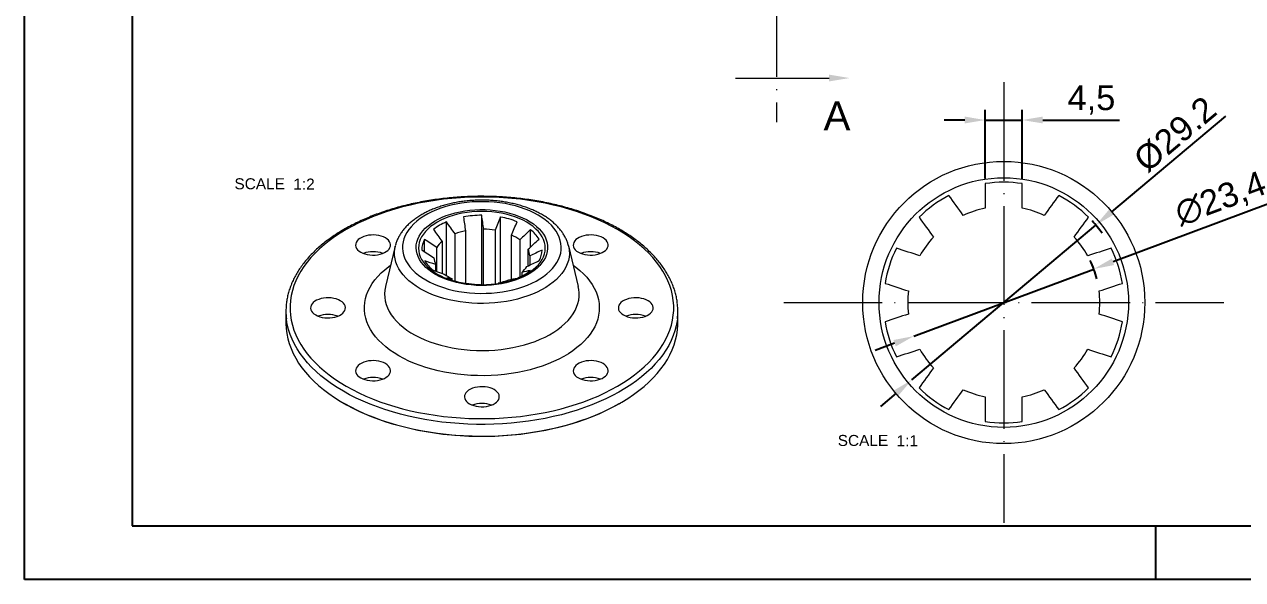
# Model space of a CAD drawing. Header units: millimetres. Extents: x 2509 to 2784, y 1162 to 1357.
# Drawn here: x 2508.7 to 2657.2, y 1162.2 to 1229.8 of the extents above; entities that cross this region are included whole.
import ezdxf

# ---------------------------------------------------------------- set-up
doc = ezdxf.new("R2010")
doc.units = ezdxf.units.MM
for name, pattern in [('ACAD_ISO02W100', [15, 12, -3]), ('ACAD_ISO04W100', [30, 24, -3, 0, -3]), ('ACAD_ISO05W100', [33, 24, -3, 0, -3, 0, -3])]:
    doc.linetypes.add(name, pattern=pattern)
for name, color, linetype, lineweight in [('AM_4', 1, 'ACAD_ISO04W100', 15), ('AM_5', 3, 'Continuous', 15), ('AM_8', 40, 'ACAD_ISO02W100', 35), ('AM_BOR', 240, 'ACAD_ISO05W100', 20)]:
    doc.layers.add(name, color=color, linetype=linetype, lineweight=lineweight)
doc.styles.get("Standard").update_dxf_attribs({"font": 'arial.ttf'})
doc.dimstyles.new('ISO-25', dxfattribs={"dimtxt": 3, "dimasz": 2.5, "dimexe": 1.25, "dimexo": 0.625, "dimtad": 1, "dimtxsty": 'Standard', "dimcen": 2.5, "dimadec": 0, "dimazin": 0, "dimtfac": 1, "dimtmove": 0, "dimatfit": 3, "dimfxl": 1, "dimarcsym": 0})

# ---------------------------------------------------------------- blocks, each defined once
blk = doc.blocks.new('A3 ZTL')
for p, q in [((19.57, 280.82), (19.57, 9.78)), ((19.57, 9.78), (401.17, 9.78))]:
    blk.add_line(p, q)
at = {"layer": 'AM_BOR', "color": 135, "linetype": 'Continuous', "lineweight": 25}
for p, q in [((0, 0), (0, 290.61)), ((410.96, 0), (0, 0))]:
    blk.add_line(p, q, dxfattribs=at)
at = {"layer": 'AM_BOR', "color": 135, "lineweight": 25}
blk.add_line((205.48, 9.78), (205.48, 0), dxfattribs=at)
blk = doc.blocks.new('*D24')
at = {"layer": 'AM_5', "color": 0, "lineweight": -2, "transparency": 16777216}
for p, q in [((2625.8, 1211.02), (2625.8, 1219.39)), ((2630.3, 1211.02), (2630.3, 1219.39)), ((2623.3, 1218.14), (2620.8, 1218.14)), ((2625.8, 1218.14), (2630.3, 1218.14)), ((2632.8, 1218.14), (2642.16, 1218.14))]:
    blk.add_line(p, q, dxfattribs=at)
at = {"layer": 'AM_5', "color": 0, "transparency": 16777216}
for points in [[(2623.3, 1218.56), (2623.3, 1217.73), (2625.8, 1218.14)], [(2632.8, 1218.56), (2632.8, 1217.73), (2630.3, 1218.14)]]:
    blk.add_solid(points, dxfattribs=at)
at = {"layer": 'Defpoints', "color": 0, "transparency": 16777216}
for p in [(2630.3, 1218.14), (2625.8, 1210.39), (2630.3, 1210.39)]:
    blk.add_point(p, dxfattribs=at)
at = {"layer": 'AM_5', "color": 0, "transparency": 16777216, "insert": (2638.73, 1220.57), "char_height": 3, "attachment_point": 5}
blk.add_mtext('4,5', dxfattribs=at)
blk = doc.blocks.new('*D25')
at = {"layer": 'AM_5', "color": 0, "lineweight": -2, "transparency": 16777216}
for p, q in [((2661.13, 1208.24), (2641.36, 1200.87)), ((2617.09, 1191.83), (2639.01, 1200)), ((2614.74, 1190.96), (2612.4, 1190.09))]:
    blk.add_line(p, q, dxfattribs=at)
blk.add_arc((2628.05, 1195.92), 11.7, 14.3091, 26.0268, dxfattribs=at)
at = {"layer": 'AM_5', "color": 0, "transparency": 16777216}
for points in [[(2641.21, 1201.26), (2641.5, 1200.48), (2639.01, 1200)], [(2614.6, 1191.35), (2614.89, 1190.57), (2617.09, 1191.83)]]:
    blk.add_solid(points, dxfattribs=at)
at = {"layer": 'Defpoints', "color": 0, "transparency": 16777216}
for p in [(2639.01, 1200), (2617.09, 1191.83)]:
    blk.add_point(p, dxfattribs=at)
at = {"layer": 'AM_5', "color": 0, "transparency": 16777216, "insert": (2654.51, 1208.41), "char_height": 3, "attachment_point": 5, "rotation": 20.4305}
blk.add_mtext('∅23,4', dxfattribs=at)
blk = doc.blocks.new('*D26')
at = {"layer": 'AM_5', "color": 0, "lineweight": -2, "transparency": 16777216}
for p, q in [((2655.08, 1218.63), (2641.18, 1206.95)), ((2616.84, 1186.49), (2639.27, 1205.34)), ((2614.92, 1184.88), (2613.01, 1183.27))]:
    blk.add_line(p, q, dxfattribs=at)
blk.add_arc((2628.05, 1195.92), 14.65, 35.1551, 42.721, dxfattribs=at)
at = {"layer": 'AM_5', "color": 0, "transparency": 16777216}
for points in [[(2640.91, 1207.27), (2641.45, 1206.63), (2639.27, 1205.34)], [(2614.65, 1185.2), (2615.19, 1184.56), (2616.84, 1186.49)]]:
    blk.add_solid(points, dxfattribs=at)
at = {"layer": 'Defpoints', "color": 0, "transparency": 16777216}
for p in [(2639.27, 1205.34), (2616.84, 1186.49)]:
    blk.add_point(p, dxfattribs=at)
at = {"layer": 'AM_5', "color": 0, "transparency": 16777216, "insert": (2648.94, 1216.4), "char_height": 3, "attachment_point": 5, "rotation": 40.0438}
blk.add_mtext('%%C29.2', dxfattribs=at)

msp = doc.modelspace()

# ---------------------------------------------------------------- linework, layer by layer
at = {"color": 7, "linetype": 'Continuous', "lineweight": 15}
for p, q in [((2560.137, 1199.197), (2560.137, 1205.729)), ((2564.439, 1198.089), (2564.439, 1206.544)), ((2566.743, 1198.363), (2566.743, 1206.333)), ((2561.196, 1198.53), (2561.196, 1204.275)), ((2562.451, 1204.644), (2562.451, 1198.268)), ((2564.673, 1198.089), (2564.673, 1204.847)), ((2566.064, 1204.72), (2566.064, 1198.189)), ((2568.068, 1198.745), (2568.068, 1204.13)), ((2570.398, 1202.688), (2570.398, 1204.791)), ((2553.904, 1202.8), (2552.716, 1197.859)), ((2557.487, 1202.095), (2557.487, 1203.611)), ((2558.966, 1199.69), (2558.966, 1202.632)), ((2559.605, 1203.356), (2559.605, 1199.474)), ((2569.064, 1203.555), (2569.064, 1199.027)), ((2570.086, 1200.375), (2570.086, 1202.398)), ((2575.01, 1202.823), (2576.203, 1197.859)), ((2570.306, 1201.595), (2570.306, 1200.481)), ((2558.834, 1199.734), (2558.834, 1200.546)), ((2569.315, 1199.588), (2569.315, 1199.149)), ((2560.851, 1198.636), (2560.851, 1198.814)), ((2566.469, 1198.3), (2566.469, 1198.249)), ((2540.585, 1194.858), (2540.585, 1193.43)), ((2588.335, 1193.43), (2588.335, 1194.858)), ((2547.575, 1183.685), (2547.752, 1183.583)), ((2581.168, 1183.583), (2581.345, 1183.685))]:
    msp.add_line(p, q, dxfattribs=at)
at = {"color": 7, "linetype": 'Continuous', "lineweight": 15, "flags": 128}
for points in [[(2547.931, 1185.725), (2548.689, 1185.306), (2549.479, 1184.908), (2550.299, 1184.531), (2551.148, 1184.175), (2552.024, 1183.841), (2552.924, 1183.53), (2553.848, 1183.243), (2554.793, 1182.981), (2555.757, 1182.743), (2556.739, 1182.53), (2557.737, 1182.343), (2558.748, 1182.182), (2559.771, 1182.047), (2560.803, 1181.939), (2561.843, 1181.857), (2562.887, 1181.803), (2563.935, 1181.776), (2564.984, 1181.776), (2566.032, 1181.803), (2567.077, 1181.857), (2568.116, 1181.939), (2569.149, 1182.047), (2570.171, 1182.182), (2571.182, 1182.343), (2572.18, 1182.53), (2573.162, 1182.743), (2574.127, 1182.981), (2575.072, 1183.243), (2575.996, 1183.53), (2576.896, 1183.841), (2577.771, 1184.175), (2578.62, 1184.531), (2579.44, 1184.908), (2580.23, 1185.306), (2580.988, 1185.725), (2581.713, 1186.163), (2582.403, 1186.619), (2583.057, 1187.092), (2583.674, 1187.582), (2584.252, 1188.087), (2584.79, 1188.607), (2585.287, 1189.141), (2585.742, 1189.686), (2586.154, 1190.243), (2586.523, 1190.81), (2586.847, 1191.386), (2587.126, 1191.97), (2587.36, 1192.56), (2587.547, 1193.156), (2587.688, 1193.756), (2587.782, 1194.359), (2587.829, 1194.964), (2587.829, 1195.57), (2587.782, 1196.174), (2587.688, 1196.778), (2587.547, 1197.378), (2587.36, 1197.974), (2587.126, 1198.564), (2586.847, 1199.148), (2586.523, 1199.724), (2586.154, 1200.291), (2585.742, 1200.847), (2585.287, 1201.393), (2584.79, 1201.926), (2584.252, 1202.446), (2583.674, 1202.951), (2583.057, 1203.441), (2582.403, 1203.915), (2581.713, 1204.371), (2580.988, 1204.809), (2580.23, 1205.227), (2579.44, 1205.625), (2578.62, 1206.003), (2577.771, 1206.359), (2576.896, 1206.693), (2575.996, 1207.003), (2575.072, 1207.29), (2574.127, 1207.553), (2573.162, 1207.791), (2572.18, 1208.004), (2571.182, 1208.191), (2570.171, 1208.352), (2569.149, 1208.487), (2568.116, 1208.595), (2567.077, 1208.676), (2566.032, 1208.73), (2564.984, 1208.757), (2563.935, 1208.757), (2562.887, 1208.73), (2561.843, 1208.676), (2560.803, 1208.595), (2559.771, 1208.487), (2558.748, 1208.352), (2557.737, 1208.191), (2556.739, 1208.004), (2555.757, 1207.791), (2554.793, 1207.553), (2553.848, 1207.29), (2552.924, 1207.003), (2552.024, 1206.693), (2551.148, 1206.359), (2550.299, 1206.003), (2549.479, 1205.625), (2548.689, 1205.227), (2547.931, 1204.809), (2547.206, 1204.371), (2546.516, 1203.915), (2545.862, 1203.441), (2545.245, 1202.951), (2544.668, 1202.446), (2544.13, 1201.926), (2543.632, 1201.393), (2543.177, 1200.847), (2542.765, 1200.291), (2542.396, 1199.724), (2542.072, 1199.148), (2541.793, 1198.564), (2541.56, 1197.974), (2541.373, 1197.378), (2541.232, 1196.778), (2541.138, 1196.174), (2541.091, 1195.57), (2541.091, 1194.964), (2541.138, 1194.359), (2541.232, 1193.756), (2541.373, 1193.156), (2541.56, 1192.56), (2541.793, 1191.97), (2542.072, 1191.386), (2542.396, 1190.81), (2542.765, 1190.243), (2543.177, 1189.686), (2543.632, 1189.141), (2544.13, 1188.607), (2544.668, 1188.087), (2545.245, 1187.582), (2545.862, 1187.092), (2546.516, 1186.619), (2547.206, 1186.163), (2547.931, 1185.725)], [(2557.618, 1198.666), (2558.112, 1198.4), (2558.637, 1198.155), (2559.19, 1197.931), (2559.769, 1197.73), (2560.371, 1197.553), (2560.992, 1197.401), (2561.631, 1197.274), (2562.283, 1197.173), (2562.946, 1197.099), (2563.616, 1197.051), (2564.291, 1197.031), (2564.966, 1197.038), (2565.639, 1197.072), (2566.306, 1197.133), (2566.964, 1197.22), (2567.61, 1197.334), (2568.24, 1197.474), (2568.852, 1197.639), (2569.443, 1197.828), (2570.009, 1198.04), (2570.549, 1198.275), (2571.059, 1198.531), (2571.536, 1198.806), (2571.979, 1199.1), (2572.386, 1199.412), (2572.753, 1199.739), (2573.081, 1200.08), (2573.366, 1200.433), (2573.608, 1200.797), (2573.806, 1201.17), (2573.958, 1201.55), (2574.063, 1201.935), (2574.122, 1202.323), (2574.134, 1202.713), (2574.099, 1203.102), (2574.016, 1203.489), (2573.887, 1203.872), (2573.713, 1204.249), (2573.493, 1204.617), (2573.229, 1204.976), (2572.922, 1205.324), (2572.574, 1205.658), (2572.187, 1205.977), (2571.762, 1206.28), (2571.301, 1206.565), (2570.808, 1206.831), (2570.283, 1207.077), (2569.73, 1207.3), (2569.151, 1207.501), (2568.549, 1207.678), (2567.927, 1207.83), (2567.289, 1207.957), (2566.636, 1208.058), (2565.973, 1208.132), (2565.303, 1208.18), (2564.629, 1208.2), (2563.953, 1208.194), (2563.281, 1208.16), (2562.614, 1208.099), (2561.956, 1208.011), (2561.31, 1207.897), (2560.679, 1207.757), (2560.067, 1207.592), (2559.476, 1207.403), (2558.91, 1207.191), (2558.371, 1206.956), (2557.861, 1206.701), (2557.383, 1206.425), (2556.94, 1206.131), (2556.534, 1205.819), (2556.166, 1205.492), (2555.839, 1205.151), (2555.553, 1204.798), (2555.311, 1204.434), (2555.114, 1204.061), (2554.962, 1203.681), (2554.856, 1203.296), (2554.797, 1202.908), (2554.786, 1202.518), (2554.821, 1202.129), (2554.903, 1201.742), (2555.032, 1201.359), (2555.207, 1200.983), (2555.427, 1200.614), (2555.691, 1200.255), (2555.997, 1199.908), (2556.345, 1199.573), (2556.732, 1199.254), (2557.157, 1198.951), (2557.618, 1198.666)], [(2558.797, 1199.347), (2558.376, 1199.61), (2557.991, 1199.891), (2557.644, 1200.189), (2557.339, 1200.501), (2557.077, 1200.826), (2556.859, 1201.162), (2556.686, 1201.506), (2556.561, 1201.857), (2556.483, 1202.213), (2556.452, 1202.571), (2556.471, 1202.929), (2556.537, 1203.286), (2556.65, 1203.638), (2556.811, 1203.984), (2557.018, 1204.322), (2557.269, 1204.65), (2557.564, 1204.966), (2557.9, 1205.267), (2558.276, 1205.553), (2558.689, 1205.82), (2559.136, 1206.069), (2559.616, 1206.297), (2560.125, 1206.502), (2560.659, 1206.685), (2561.217, 1206.842), (2561.794, 1206.975), (2562.387, 1207.081), (2562.993, 1207.16), (2563.607, 1207.212), (2564.227, 1207.236), (2564.848, 1207.233), (2565.466, 1207.202), (2566.079, 1207.143), (2566.682, 1207.057), (2567.271, 1206.944), (2567.844, 1206.805), (2568.396, 1206.641), (2568.925, 1206.453), (2569.426, 1206.242), (2569.898, 1206.009), (2570.337, 1205.755), (2570.741, 1205.483), (2571.107, 1205.193), (2571.433, 1204.888), (2571.717, 1204.569), (2571.958, 1204.239), (2572.153, 1203.898), (2572.302, 1203.55), (2572.404, 1203.197), (2572.458, 1202.84), (2572.464, 1202.481), (2572.422, 1202.123), (2572.332, 1201.769), (2572.195, 1201.419), (2572.011, 1201.077), (2571.781, 1200.744), (2571.508, 1200.422), (2571.192, 1200.113), (2570.836, 1199.819), (2570.442, 1199.542), (2570.011, 1199.284), (2569.547, 1199.046), (2569.053, 1198.829), (2568.531, 1198.635), (2567.984, 1198.465), (2567.416, 1198.32), (2566.831, 1198.2), (2566.231, 1198.107), (2565.62, 1198.042), (2565.003, 1198.004), (2564.382, 1197.993), (2563.762, 1198.01), (2563.146, 1198.056), (2562.538, 1198.128), (2561.941, 1198.228), (2561.36, 1198.353), (2560.797, 1198.505), (2560.256, 1198.681), (2559.74, 1198.881), (2559.253, 1199.103), (2558.797, 1199.347)], [(2549.699, 1202.053), (2549.94, 1201.934), (2550.209, 1201.836), (2550.5, 1201.763), (2550.806, 1201.715), (2551.122, 1201.695), (2551.439, 1201.702), (2551.752, 1201.736), (2552.051, 1201.796), (2552.332, 1201.882), (2552.588, 1201.991), (2552.812, 1202.12), (2553.001, 1202.268), (2553.149, 1202.43), (2553.254, 1202.603), (2553.313, 1202.783), (2553.325, 1202.966), (2553.289, 1203.149), (2553.207, 1203.326), (2553.08, 1203.494), (2552.911, 1203.649), (2552.704, 1203.788), (2552.463, 1203.908), (2552.194, 1204.005), (2551.903, 1204.078), (2551.597, 1204.126), (2551.281, 1204.146), (2550.964, 1204.14), (2550.652, 1204.106), (2550.352, 1204.045), (2550.071, 1203.959), (2549.815, 1203.85), (2549.591, 1203.721), (2549.402, 1203.573), (2549.254, 1203.411), (2549.149, 1203.238), (2549.09, 1203.058), (2549.078, 1202.875), (2549.114, 1202.693), (2549.196, 1202.515), (2549.323, 1202.347), (2549.492, 1202.192), (2549.699, 1202.053)], [(2576.215, 1202.053), (2576.456, 1201.934), (2576.725, 1201.836), (2577.016, 1201.763), (2577.323, 1201.715), (2577.639, 1201.695), (2577.956, 1201.702), (2578.268, 1201.736), (2578.568, 1201.796), (2578.849, 1201.882), (2579.104, 1201.991), (2579.329, 1202.12), (2579.517, 1202.268), (2579.666, 1202.43), (2579.771, 1202.603), (2579.83, 1202.783), (2579.842, 1202.966), (2579.806, 1203.149), (2579.724, 1203.326), (2579.597, 1203.494), (2579.428, 1203.649), (2579.221, 1203.788), (2578.98, 1203.908), (2578.711, 1204.005), (2578.42, 1204.078), (2578.113, 1204.126), (2577.797, 1204.146), (2577.48, 1204.14), (2577.168, 1204.106), (2576.868, 1204.045), (2576.587, 1203.959), (2576.332, 1203.85), (2576.107, 1203.721), (2575.919, 1203.573), (2575.77, 1203.411), (2575.665, 1203.238), (2575.606, 1203.058), (2575.595, 1202.875), (2575.63, 1202.693), (2575.712, 1202.515), (2575.839, 1202.347), (2576.008, 1202.192), (2576.215, 1202.053)], [(2544.207, 1194.399), (2544.448, 1194.28), (2544.717, 1194.182), (2545.008, 1194.109), (2545.315, 1194.061), (2545.63, 1194.041), (2545.948, 1194.048), (2546.26, 1194.082), (2546.56, 1194.142), (2546.84, 1194.228), (2547.096, 1194.337), (2547.32, 1194.467), (2547.509, 1194.614), (2547.657, 1194.776), (2547.762, 1194.949), (2547.821, 1195.129), (2547.833, 1195.313), (2547.798, 1195.495), (2547.716, 1195.672), (2547.589, 1195.84), (2547.42, 1195.995), (2547.212, 1196.134), (2546.972, 1196.254), (2546.703, 1196.351), (2546.412, 1196.425), (2546.105, 1196.472), (2545.789, 1196.493), (2545.472, 1196.486), (2545.16, 1196.452), (2544.86, 1196.391), (2544.579, 1196.305), (2544.324, 1196.197), (2544.099, 1196.067), (2543.91, 1195.919), (2543.762, 1195.757), (2543.657, 1195.584), (2543.598, 1195.404), (2543.586, 1195.221), (2543.622, 1195.039), (2543.704, 1194.862), (2543.831, 1194.694), (2544, 1194.538), (2544.207, 1194.399)], [(2581.707, 1194.399), (2581.948, 1194.28), (2582.217, 1194.182), (2582.508, 1194.109), (2582.815, 1194.061), (2583.13, 1194.041), (2583.448, 1194.048), (2583.76, 1194.082), (2584.06, 1194.142), (2584.34, 1194.228), (2584.596, 1194.337), (2584.82, 1194.467), (2585.009, 1194.614), (2585.157, 1194.776), (2585.262, 1194.949), (2585.321, 1195.129), (2585.333, 1195.313), (2585.298, 1195.495), (2585.216, 1195.672), (2585.089, 1195.84), (2584.92, 1195.995), (2584.712, 1196.134), (2584.472, 1196.254), (2584.203, 1196.351), (2583.912, 1196.425), (2583.605, 1196.472), (2583.289, 1196.493), (2582.972, 1196.486), (2582.66, 1196.452), (2582.36, 1196.391), (2582.079, 1196.305), (2581.824, 1196.197), (2581.599, 1196.067), (2581.41, 1195.919), (2581.262, 1195.757), (2581.157, 1195.584), (2581.098, 1195.404), (2581.086, 1195.221), (2581.122, 1195.039), (2581.204, 1194.862), (2581.331, 1194.694), (2581.5, 1194.538), (2581.707, 1194.399)], [(2540.585, 1193.43), (2540.585, 1193.353), (2540.615, 1192.739), (2540.692, 1192.126), (2540.816, 1191.516), (2540.987, 1190.91), (2541.205, 1190.309), (2541.469, 1189.714), (2541.778, 1189.127), (2542.133, 1188.548), (2542.532, 1187.978), (2542.974, 1187.42), (2543.459, 1186.873), (2543.986, 1186.34), (2544.553, 1185.82), (2545.16, 1185.316), (2545.805, 1184.828), (2546.488, 1184.356), (2547.206, 1183.903), (2547.958, 1183.469), (2548.743, 1183.054), (2549.559, 1182.661), (2550.405, 1182.288), (2551.279, 1181.938), (2552.178, 1181.61), (2553.103, 1181.306), (2554.049, 1181.026), (2555.017, 1180.771), (2556.003, 1180.54), (2557.006, 1180.336), (2558.024, 1180.157), (2559.055, 1180.005), (2560.096, 1179.879), (2561.146, 1179.78), (2562.202, 1179.709), (2563.263, 1179.664), (2564.327, 1179.647), (2565.39, 1179.657), (2566.452, 1179.695), (2567.51, 1179.76), (2568.562, 1179.852), (2569.606, 1179.971), (2570.639, 1180.116), (2571.66, 1180.289), (2572.667, 1180.487), (2573.658, 1180.711), (2574.63, 1180.96), (2575.582, 1181.234), (2576.512, 1181.532), (2577.418, 1181.854), (2578.299, 1182.198), (2579.152, 1182.565), (2579.975, 1182.954), (2580.768, 1183.363), (2581.529, 1183.793), (2582.256, 1184.241), (2582.947, 1184.708), (2583.602, 1185.192), (2584.218, 1185.693), (2584.796, 1186.208), (2585.333, 1186.739), (2585.828, 1187.282), (2586.281, 1187.838), (2586.691, 1188.404), (2587.057, 1188.981), (2587.378, 1189.567), (2587.653, 1190.16), (2587.882, 1190.759), (2588.065, 1191.364), (2588.201, 1191.974), (2588.29, 1192.586), (2588.331, 1193.199), (2588.335, 1193.43)], [(2549.699, 1186.745), (2549.94, 1186.626), (2550.209, 1186.528), (2550.5, 1186.455), (2550.806, 1186.408), (2551.122, 1186.387), (2551.439, 1186.394), (2551.752, 1186.428), (2552.051, 1186.489), (2552.332, 1186.574), (2552.588, 1186.683), (2552.812, 1186.813), (2553.001, 1186.96), (2553.149, 1187.122), (2553.254, 1187.295), (2553.313, 1187.476), (2553.325, 1187.659), (2553.289, 1187.841), (2553.207, 1188.018), (2553.08, 1188.186), (2552.911, 1188.341), (2552.704, 1188.48), (2552.463, 1188.6), (2552.194, 1188.697), (2551.903, 1188.771), (2551.597, 1188.818), (2551.281, 1188.839), (2550.964, 1188.832), (2550.652, 1188.798), (2550.352, 1188.737), (2550.071, 1188.652), (2549.815, 1188.543), (2549.591, 1188.413), (2549.402, 1188.266), (2549.254, 1188.103), (2549.149, 1187.93), (2549.09, 1187.75), (2549.078, 1187.567), (2549.114, 1187.385), (2549.196, 1187.208), (2549.323, 1187.04), (2549.492, 1186.884), (2549.699, 1186.745)], [(2576.215, 1186.745), (2576.456, 1186.626), (2576.725, 1186.528), (2577.016, 1186.455), (2577.323, 1186.408), (2577.639, 1186.387), (2577.956, 1186.394), (2578.268, 1186.428), (2578.568, 1186.489), (2578.849, 1186.574), (2579.104, 1186.683), (2579.329, 1186.813), (2579.517, 1186.96), (2579.666, 1187.122), (2579.771, 1187.295), (2579.83, 1187.476), (2579.842, 1187.659), (2579.806, 1187.841), (2579.724, 1188.018), (2579.597, 1188.186), (2579.428, 1188.341), (2579.221, 1188.48), (2578.98, 1188.6), (2578.711, 1188.697), (2578.42, 1188.771), (2578.113, 1188.818), (2577.797, 1188.839), (2577.48, 1188.832), (2577.168, 1188.798), (2576.868, 1188.737), (2576.587, 1188.652), (2576.332, 1188.543), (2576.107, 1188.413), (2575.919, 1188.266), (2575.77, 1188.103), (2575.665, 1187.93), (2575.606, 1187.75), (2575.595, 1187.567), (2575.63, 1187.385), (2575.712, 1187.208), (2575.839, 1187.04), (2576.008, 1186.884), (2576.215, 1186.745)], [(2562.957, 1183.575), (2563.198, 1183.456), (2563.467, 1183.358), (2563.758, 1183.285), (2564.065, 1183.237), (2564.38, 1183.217), (2564.698, 1183.224), (2565.01, 1183.258), (2565.31, 1183.318), (2565.59, 1183.404), (2565.846, 1183.513), (2566.07, 1183.642), (2566.259, 1183.79), (2566.407, 1183.952), (2566.512, 1184.125), (2566.571, 1184.305), (2566.583, 1184.488), (2566.548, 1184.671), (2566.466, 1184.848), (2566.339, 1185.016), (2566.17, 1185.171), (2565.962, 1185.31), (2565.722, 1185.43), (2565.453, 1185.527), (2565.162, 1185.601), (2564.855, 1185.648), (2564.539, 1185.668), (2564.222, 1185.662), (2563.91, 1185.628), (2563.61, 1185.567), (2563.329, 1185.481), (2563.074, 1185.372), (2562.849, 1185.243), (2562.66, 1185.095), (2562.512, 1184.933), (2562.407, 1184.76), (2562.348, 1184.58), (2562.336, 1184.397), (2562.372, 1184.215), (2562.454, 1184.037), (2562.581, 1183.869), (2562.75, 1183.714), (2562.957, 1183.575)], [(2581.168, 1183.583), (2581.165, 1183.582), (2580.399, 1183.159), (2579.6, 1182.756), (2578.772, 1182.374), (2577.914, 1182.015), (2577.029, 1181.677), (2576.119, 1181.363), (2575.185, 1181.073), (2574.23, 1180.808), (2573.255, 1180.567), (2572.263, 1180.352), (2571.254, 1180.163), (2570.232, 1180), (2569.199, 1179.864), (2568.156, 1179.755), (2567.105, 1179.673), (2566.049, 1179.618), (2564.99, 1179.59), (2563.93, 1179.59), (2562.871, 1179.618), (2561.815, 1179.673), (2560.764, 1179.755), (2559.721, 1179.864), (2558.687, 1180), (2557.665, 1180.163), (2556.657, 1180.352), (2555.664, 1180.567), (2554.689, 1180.808), (2553.734, 1181.073), (2552.801, 1181.363), (2551.891, 1181.677), (2551.006, 1182.015), (2550.148, 1182.374), (2549.319, 1182.756), (2548.521, 1183.159), (2547.754, 1183.582), (2547.752, 1183.583)]]:
    msp.add_lwpolyline(points, dxfattribs=at)
at = {"color": 8, "linetype": 'Continuous', "lineweight": 15, "flags": 128}
for points in [[(2569.919, 1205.693), (2569.474, 1205.931), (2568.998, 1206.148), (2568.494, 1206.342), (2567.965, 1206.513), (2567.414, 1206.66), (2566.846, 1206.781), (2566.262, 1206.876), (2565.668, 1206.944), (2565.066, 1206.985), (2564.46, 1206.999), (2563.854, 1206.985), (2563.252, 1206.944), (2562.657, 1206.876), (2562.074, 1206.781), (2561.505, 1206.66), (2560.955, 1206.513), (2560.426, 1206.342), (2559.922, 1206.148), (2559.445, 1205.931), (2559, 1205.693), (2558.589, 1205.436), (2558.213, 1205.162), (2557.877, 1204.871), (2557.58, 1204.565), (2557.327, 1204.247), (2557.117, 1203.919), (2556.952, 1203.582), (2556.834, 1203.239), (2556.763, 1202.891), (2556.739, 1202.542), (2556.763, 1202.192), (2556.834, 1201.845), (2556.952, 1201.501), (2557.117, 1201.164), (2557.327, 1200.836), (2557.58, 1200.518), (2557.877, 1200.213), (2558.213, 1199.922), (2558.589, 1199.647), (2559, 1199.39), (2559.445, 1199.153), (2559.922, 1198.936), (2559.953, 1198.923)], [(2569.278, 1199.059), (2569.474, 1199.153), (2569.919, 1199.39), (2570.331, 1199.647), (2570.706, 1199.922), (2571.043, 1200.213), (2571.339, 1200.518), (2571.593, 1200.836), (2571.803, 1201.164), (2571.967, 1201.501), (2572.086, 1201.845), (2572.157, 1202.192), (2572.181, 1202.542), (2572.157, 1202.891), (2572.086, 1203.239), (2571.967, 1203.582), (2571.803, 1203.919), (2571.593, 1204.247), (2571.339, 1204.565), (2571.043, 1204.871), (2570.706, 1205.162), (2570.331, 1205.436), (2569.919, 1205.693)], [(2556.924, 1197.605), (2556.437, 1197.905), (2555.987, 1198.223), (2555.574, 1198.558), (2555.201, 1198.908), (2554.869, 1199.272), (2554.58, 1199.648), (2554.335, 1200.034), (2554.136, 1200.429), (2553.982, 1200.83), (2553.875, 1201.237), (2553.816, 1201.647), (2553.804, 1202.058), (2553.84, 1202.468), (2553.904, 1202.8)], [(2575.016, 1202.8), (2575.044, 1202.673), (2575.104, 1202.263), (2575.116, 1201.852), (2575.08, 1201.441), (2574.997, 1201.033), (2574.867, 1200.629), (2574.69, 1200.231), (2574.468, 1199.84), (2574.201, 1199.459), (2573.89, 1199.089), (2573.537, 1198.732), (2573.144, 1198.389), (2572.712, 1198.062), (2572.243, 1197.752), (2571.74, 1197.462), (2571.203, 1197.191), (2570.637, 1196.942), (2570.043, 1196.715), (2569.425, 1196.511), (2568.784, 1196.332), (2568.123, 1196.178), (2567.447, 1196.049), (2566.757, 1195.947), (2566.057, 1195.872), (2565.349, 1195.824), (2564.638, 1195.803), (2563.926, 1195.81), (2563.216, 1195.845), (2562.512, 1195.906), (2561.816, 1195.995), (2561.133, 1196.11), (2560.464, 1196.251), (2559.813, 1196.418), (2559.183, 1196.61), (2558.576, 1196.825), (2557.996, 1197.064), (2557.444, 1197.324), (2556.924, 1197.605)], [(2554.341, 1189.425), (2553.775, 1189.771), (2553.244, 1190.136), (2552.751, 1190.518), (2552.296, 1190.915), (2551.882, 1191.327), (2551.51, 1191.751), (2551.18, 1192.188), (2550.895, 1192.635), (2550.655, 1193.09), (2550.461, 1193.553), (2550.313, 1194.021), (2550.212, 1194.494), (2550.159, 1194.969), (2550.153, 1195.445), (2550.194, 1195.921), (2550.283, 1196.394), (2550.419, 1196.864), (2550.602, 1197.328), (2550.831, 1197.786), (2551.105, 1198.235), (2551.423, 1198.674), (2551.785, 1199.102), (2552.189, 1199.517), (2552.633, 1199.918), (2553.117, 1200.304), (2553.343, 1200.469)], [(2575.576, 1200.469), (2575.927, 1200.209), (2576.401, 1199.819), (2576.836, 1199.414), (2577.229, 1198.996), (2577.58, 1198.565), (2577.887, 1198.123), (2578.15, 1197.672), (2578.367, 1197.213), (2578.538, 1196.747), (2578.663, 1196.276), (2578.74, 1195.802), (2578.77, 1195.326), (2578.752, 1194.85), (2578.687, 1194.376), (2578.574, 1193.904), (2578.415, 1193.437), (2578.209, 1192.976), (2577.957, 1192.522), (2577.661, 1192.078), (2577.321, 1191.644), (2576.938, 1191.222), (2576.514, 1190.814), (2576.049, 1190.421), (2575.546, 1190.043), (2575.007, 1189.683), (2574.432, 1189.342), (2573.824, 1189.02), (2573.185, 1188.719), (2572.517, 1188.439), (2571.822, 1188.183), (2571.103, 1187.95), (2570.362, 1187.741), (2569.601, 1187.557), (2568.823, 1187.399), (2568.031, 1187.267), (2567.226, 1187.161), (2566.413, 1187.083), (2565.593, 1187.032), (2564.769, 1187.008), (2563.944, 1187.011), (2563.121, 1187.042), (2562.303, 1187.1), (2561.491, 1187.185), (2560.69, 1187.297), (2559.901, 1187.436), (2559.127, 1187.601), (2558.37, 1187.791), (2557.635, 1188.006), (2556.921, 1188.245), (2556.233, 1188.507), (2555.572, 1188.792), (2554.941, 1189.098), (2554.341, 1189.425)], [(2552.716, 1197.859), (2552.711, 1197.839), (2552.634, 1197.407), (2552.604, 1196.973), (2552.622, 1196.539), (2552.687, 1196.106), (2552.8, 1195.677), (2552.96, 1195.252), (2553.167, 1194.835), (2553.418, 1194.425), (2553.714, 1194.026), (2554.054, 1193.638), (2554.435, 1193.264), (2554.857, 1192.904), (2555.317, 1192.561), (2555.814, 1192.235), (2556.346, 1191.928), (2556.911, 1191.641), (2557.506, 1191.375), (2558.129, 1191.132), (2558.778, 1190.911), (2559.449, 1190.715), (2560.141, 1190.544), (2560.85, 1190.399), (2561.573, 1190.28), (2562.308, 1190.188), (2563.052, 1190.123), (2563.802, 1190.085), (2564.554, 1190.074), (2565.306, 1190.092), (2566.054, 1190.136), (2566.796, 1190.208), (2567.528, 1190.307), (2568.249, 1190.433), (2568.953, 1190.585), (2569.64, 1190.762), (2570.306, 1190.964), (2570.949, 1191.19), (2571.565, 1191.439), (2572.153, 1191.711), (2572.709, 1192.003), (2573.233, 1192.315), (2573.721, 1192.645), (2574.172, 1192.993), (2574.584, 1193.356), (2574.955, 1193.734), (2575.283, 1194.125), (2575.568, 1194.527), (2575.809, 1194.938), (2576.004, 1195.358), (2576.152, 1195.784), (2576.253, 1196.214), (2576.307, 1196.647), (2576.313, 1197.081), (2576.271, 1197.515), (2576.203, 1197.859)], [(2547.578, 1185.113), (2546.842, 1185.556), (2546.142, 1186.019), (2545.478, 1186.499), (2544.852, 1186.995), (2544.264, 1187.507), (2543.717, 1188.034), (2543.211, 1188.574), (2542.747, 1189.127), (2542.327, 1189.691), (2541.95, 1190.265), (2541.618, 1190.848), (2541.331, 1191.44), (2541.09, 1192.038), (2540.896, 1192.642), (2540.748, 1193.25), (2540.647, 1193.861), (2540.637, 1193.945)], [(2588.282, 1193.944), (2588.251, 1193.708), (2588.139, 1193.098), (2587.98, 1192.49), (2587.774, 1191.888), (2587.521, 1191.291), (2587.223, 1190.702), (2586.88, 1190.12), (2586.492, 1189.549), (2586.06, 1188.987), (2585.586, 1188.438), (2585.069, 1187.901), (2584.512, 1187.378), (2583.915, 1186.869), (2583.279, 1186.377), (2582.606, 1185.901), (2581.897, 1185.444), (2581.153, 1185.005), (2580.376, 1184.585), (2579.567, 1184.186), (2578.729, 1183.808), (2577.862, 1183.452), (2576.968, 1183.119), (2576.05, 1182.809), (2575.109, 1182.523), (2574.146, 1182.261), (2573.165, 1182.024), (2572.166, 1181.813), (2571.151, 1181.628), (2570.124, 1181.469), (2569.085, 1181.337), (2568.037, 1181.231), (2566.982, 1181.153), (2565.922, 1181.102), (2564.859, 1181.078), (2563.795, 1181.081), (2562.732, 1181.112), (2561.673, 1181.17), (2560.62, 1181.255), (2559.574, 1181.367), (2558.538, 1181.506), (2557.513, 1181.672), (2556.503, 1181.864), (2555.508, 1182.081), (2554.531, 1182.324), (2553.573, 1182.592), (2552.638, 1182.884), (2551.725, 1183.2), (2550.838, 1183.539), (2549.978, 1183.901), (2549.147, 1184.284), (2548.346, 1184.688), (2547.578, 1185.113)]]:
    msp.add_lwpolyline(points, dxfattribs=at)
at = {"color": 7, "linetype": 'Continuous', "lineweight": 15}
for radius in [17.185, 15.2]:
    msp.add_circle((2628.051, 1195.917), radius, dxfattribs=at)
for centre, radius, start, end in [((2628.051, 1195.917), 14.65, 81.16534, 98.83466), ((2628.051, 1195.917), 14.65, 117.16534, 134.83466), ((2628.051, 1195.917), 14.65, 45.16534, 62.83466), ((2628.051, 1195.917), 11.7, 101.08749, 114.91251), ((2628.051, 1195.917), 11.7, 65.08749, 78.91251), ((2562.754, 1199.36), 6.886, 112.33154, 127.66308), ((2564.445, 1194.222), 12.323, 90.02908, 100.41936), ((2564.905, 1196.38), 10.121, 67.68389, 79.53437), ((2564.101, 1196.717), 8.097, 101.7586, 111.02314), ((2564.473, 1194.99), 9.859, 80.7141, 88.83746), ((2565.829, 1199.101), 5.506, 54.00934, 65.99603), ((2567.886, 1201.544), 4.105, 30.59532, 52.26919), ((2628.051, 1195.917), 11.7, 137.08749, 150.91251), ((2628.051, 1195.917), 11.7, 29.08749, 42.91251), ((2559.787, 1202.29), 2.653, 150.13619, 179.17954), ((2561.715, 1200.85), 3.276, 130.08896, 147.04653), ((2568.202, 1201.449), 2.109, 3.95952, 26.72475), ((2628.051, 1195.917), 14.65, 153.16534, 170.83466), ((2628.051, 1195.917), 14.65, 9.16534, 26.83466), ((2551.202, 1198.688), 3.421, 69.84348, 110.15652), ((2561.033, 1203.087), 4.105, 210.59532, 232.26919), ((2560.718, 1201.495), 2.109, 183.95952, 206.72475), ((2569.132, 1202.341), 2.653, 330.13619, 359.17954), ((2577.718, 1198.688), 3.421, 69.84348, 110.15652), ((2566.166, 1205.271), 6.886, 292.33154, 307.66308), ((2567.205, 1202.094), 3.276, 310.08896, 327.04653), ((2563.091, 1203.844), 5.506, 234.00934, 245.99603), ((2564.449, 1210.354), 12.283, 248.52795, 293.14681), ((2564.015, 1208.251), 10.121, 247.68389, 259.53437), ((2564.447, 1207.954), 9.859, 260.7141, 268.83746), ((2564.475, 1210.409), 12.323, 270.02908, 280.41936), ((2564.819, 1206.227), 8.097, 281.7586, 291.02314), ((2628.051, 1195.917), 11.7, 173.08749, 186.91251), ((2628.051, 1195.917), 11.7, 353.08749, 6.91251), ((2548.56, 1194.858), 7.975, 174.01377, 186.57387), ((2580.356, 1194.858), 7.979, 353.41702, 6.21811), ((2545.71, 1191.035), 3.421, 69.84348, 110.15652), ((2583.21, 1191.035), 3.421, 69.84348, 110.15652), ((2628.051, 1195.917), 14.65, 189.16534, 206.83466), ((2628.051, 1195.917), 14.65, 333.16534, 350.83466), ((2628.051, 1195.917), 11.7, 209.08749, 222.91251), ((2628.051, 1195.917), 11.7, 317.08749, 330.91251), ((2551.202, 1183.381), 3.421, 69.84348, 110.15652), ((2577.718, 1183.381), 3.421, 69.84348, 110.15652), ((2628.051, 1195.917), 14.65, 225.16534, 242.83466), ((2628.051, 1195.917), 11.7, 245.08749, 258.91251), ((2628.051, 1195.917), 11.7, 281.08749, 294.91251), ((2628.051, 1195.917), 14.65, 297.16534, 314.83466), ((2564.46, 1180.21), 3.421, 69.84348, 110.15652), ((2628.051, 1195.917), 14.65, 261.16534, 278.83466)]:
    msp.add_arc(centre, radius, start, end, dxfattribs=at)
for points in [[(2625.801, 1210.393), (2625.801, 1209.396), (2625.801, 1208.398), (2625.801, 1207.398)], [(2630.301, 1207.398), (2630.301, 1208.398), (2630.301, 1209.396), (2630.301, 1210.393)], [(2623.122, 1206.528), (2622.535, 1207.336), (2621.948, 1208.144), (2621.362, 1208.951)], [(2634.739, 1208.951), (2634.153, 1208.144), (2633.567, 1207.336), (2632.979, 1206.528)], [(2561.196, 1204.275), (2560.843, 1204.759), (2560.49, 1205.244), (2560.137, 1205.729)], [(2562.216, 1206.341), (2562.294, 1205.775), (2562.372, 1205.209), (2562.451, 1204.644)], [(2564.673, 1204.847), (2564.595, 1205.412), (2564.517, 1205.978), (2564.439, 1206.544)], [(2566.743, 1206.333), (2566.517, 1205.795), (2566.291, 1205.257), (2566.064, 1204.72)], [(2568.068, 1204.13), (2568.295, 1204.668), (2568.522, 1205.205), (2568.748, 1205.744)], [(2617.721, 1206.306), (2618.308, 1205.499), (2618.894, 1204.691), (2619.482, 1203.883)], [(2636.62, 1203.883), (2637.207, 1204.691), (2637.794, 1205.499), (2638.38, 1206.306)], [(2558.546, 1204.811), (2558.899, 1204.326), (2559.252, 1203.841), (2559.605, 1203.356)], [(2570.398, 1204.791), (2569.954, 1204.379), (2569.509, 1203.967), (2569.064, 1203.555)], [(2558.966, 1202.632), (2558.472, 1202.958), (2557.979, 1203.284), (2557.487, 1203.611)], [(2570.086, 1202.398), (2570.531, 1202.809), (2570.975, 1203.221), (2571.42, 1203.634)], [(2617.826, 1201.604), (2616.876, 1201.913), (2615.927, 1202.222), (2614.978, 1202.53)], [(2641.123, 1202.53), (2640.175, 1202.222), (2639.226, 1201.913), (2638.275, 1201.604)], [(2557.135, 1202.328), (2557.627, 1202.001), (2558.12, 1201.675), (2558.614, 1201.349)], [(2558.834, 1200.546), (2558.389, 1200.696), (2557.944, 1200.846), (2557.5, 1200.997)], [(2569.954, 1200.312), (2570.447, 1200.547), (2570.94, 1200.784), (2571.433, 1201.02)], [(2571.785, 1202.303), (2571.292, 1202.067), (2570.799, 1201.83), (2570.306, 1201.595)], [(2558.521, 1199.84), (2558.966, 1199.689), (2559.41, 1199.538), (2559.855, 1199.389)], [(2570.373, 1199.82), (2570.021, 1199.742), (2569.668, 1199.664), (2569.315, 1199.588)], [(2560.851, 1198.814), (2560.624, 1198.837), (2560.398, 1198.862), (2560.171, 1198.887)], [(2562.176, 1198.298), (2562.402, 1198.272), (2562.629, 1198.248), (2562.856, 1198.224)], [(2564.247, 1198.097), (2564.325, 1198.093), (2564.403, 1198.089), (2564.481, 1198.087)], [(2566.703, 1198.29), (2566.625, 1198.293), (2566.547, 1198.296), (2566.469, 1198.3)], [(2567.724, 1198.669), (2568.077, 1198.746), (2568.43, 1198.823), (2568.782, 1198.902)], [(2613.588, 1198.25), (2614.536, 1197.942), (2615.485, 1197.634), (2616.436, 1197.325)], [(2639.666, 1197.325), (2640.616, 1197.634), (2641.565, 1197.942), (2642.514, 1198.25)], [(2616.436, 1194.508), (2615.485, 1194.2), (2614.536, 1193.891), (2613.588, 1193.583)], [(2642.514, 1193.583), (2641.565, 1193.891), (2640.616, 1194.2), (2639.666, 1194.508)], [(2614.978, 1189.303), (2615.927, 1189.611), (2616.876, 1189.92), (2617.826, 1190.229)], [(2638.275, 1190.229), (2639.226, 1189.92), (2640.175, 1189.611), (2641.123, 1189.303)], [(2619.482, 1187.95), (2618.894, 1187.142), (2618.308, 1186.334), (2617.721, 1185.528)], [(2638.38, 1185.528), (2637.794, 1186.334), (2637.207, 1187.142), (2636.62, 1187.95)], [(2621.362, 1182.883), (2621.948, 1183.689), (2622.535, 1184.497), (2623.122, 1185.305)], [(2632.979, 1185.305), (2633.567, 1184.497), (2634.153, 1183.689), (2634.739, 1182.883)], [(2625.801, 1184.435), (2625.801, 1183.436), (2625.801, 1182.438), (2625.801, 1181.44)], [(2630.301, 1181.44), (2630.301, 1182.438), (2630.301, 1183.436), (2630.301, 1184.435)]]:
    msp.add_open_spline(points, degree=3, dxfattribs=at)
for points, knots in [([(2588.281, 1195.758), (2588.273, 1195.84), (2588.247, 1196.12), (2588.158, 1196.594), (2588.015, 1197.181), (2587.827, 1197.763), (2587.598, 1198.341), (2587.328, 1198.912), (2587.017, 1199.476), (2586.665, 1200.032), (2586.274, 1200.579), (2585.843, 1201.116), (2585.373, 1201.641), (2584.866, 1202.154), (2584.322, 1202.654), (2583.743, 1203.14), (2583.129, 1203.61), (2582.482, 1204.065), (2581.803, 1204.502), (2581.093, 1204.923), (2580.353, 1205.325), (2579.585, 1205.708), (2578.791, 1206.071), (2577.971, 1206.414), (2577.127, 1206.737), (2576.261, 1207.039), (2575.374, 1207.318), (2574.468, 1207.576), (2573.545, 1207.811), (2572.605, 1208.022), (2571.651, 1208.211), (2570.685, 1208.376), (2569.707, 1208.517), (2568.721, 1208.634), (2567.726, 1208.726), (2566.726, 1208.794), (2565.722, 1208.837), (2564.716, 1208.856), (2563.71, 1208.85), (2562.704, 1208.819), (2561.702, 1208.764), (2560.705, 1208.684), (2559.714, 1208.579), (2558.732, 1208.451), (2557.76, 1208.298), (2556.799, 1208.121), (2555.852, 1207.922), (2554.92, 1207.698), (2554.005, 1207.452), (2553.108, 1207.184), (2552.232, 1206.894), (2551.377, 1206.582), (2550.544, 1206.249), (2549.737, 1205.896), (2548.955, 1205.522), (2548.201, 1205.13), (2547.475, 1204.719), (2546.779, 1204.29), (2546.115, 1203.843), (2545.483, 1203.38), (2544.885, 1202.901), (2544.322, 1202.408), (2543.795, 1201.9), (2543.306, 1201.379), (2542.854, 1200.846), (2542.441, 1200.301), (2542.068, 1199.747), (2541.736, 1199.184), (2541.444, 1198.613), (2541.195, 1198.035), (2540.987, 1197.452), (2540.822, 1196.864), (2540.7, 1196.288), (2540.654, 1195.908), (2540.632, 1195.725)], [0, 0, 0, 0, 0.0057106, 0.0194833, 0.0332705, 0.0470797, 0.0609164, 0.0747841, 0.0886842, 0.1026165, 0.1165788, 0.1305681, 0.1445807, 0.1586126, 0.1726598, 0.1867186, 0.2007857, 0.2148584, 0.2289343, 0.2430115, 0.2570882, 0.2711635, 0.2852367, 0.2993072, 0.3133748, 0.3274393, 0.3415009, 0.3555594, 0.3696151, 0.3836681, 0.3977188, 0.4117672, 0.4258137, 0.4398586, 0.4539022, 0.4679447, 0.4819865, 0.4960278, 0.510069, 0.5241104, 0.5381522, 0.5521946, 0.5662381, 0.5802829, 0.5943293, 0.6083776, 0.6224282, 0.6364812, 0.6505371, 0.664596, 0.6786581, 0.6927237, 0.7067929, 0.7208657, 0.734942, 0.7490217, 0.7631044, 0.7771895, 0.7912764, 0.8053634, 0.8194488, 0.8335304, 0.8476056, 0.8616713, 0.8757239, 0.8897592, 0.9037732, 0.9177616, 0.9317207, 0.9456477, 0.9595411, 0.9734011, 0.98723, 1, 1, 1, 1]), ([(2575.004, 1202.826), (2574.986, 1202.904), (2574.934, 1203.122), (2574.804, 1203.472), (2574.617, 1203.875), (2574.388, 1204.27), (2574.119, 1204.655), (2573.81, 1205.029), (2573.463, 1205.39), (2573.077, 1205.736), (2572.657, 1206.066), (2572.202, 1206.377), (2571.716, 1206.67), (2571.201, 1206.942), (2570.66, 1207.192), (2570.094, 1207.42), (2569.507, 1207.625), (2568.9, 1207.807), (2568.277, 1207.964), (2567.639, 1208.098), (2566.99, 1208.206), (2566.331, 1208.29), (2565.664, 1208.348), (2564.994, 1208.381), (2564.321, 1208.388), (2563.649, 1208.37), (2562.98, 1208.327), (2562.316, 1208.258), (2561.661, 1208.164), (2561.016, 1208.046), (2560.384, 1207.903), (2559.768, 1207.735), (2559.169, 1207.544), (2558.59, 1207.329), (2558.033, 1207.091), (2557.501, 1206.831), (2556.996, 1206.55), (2556.52, 1206.247), (2556.075, 1205.924), (2555.664, 1205.582), (2555.288, 1205.222), (2554.951, 1204.846), (2554.654, 1204.455), (2554.399, 1204.053), (2554.188, 1203.641), (2554.02, 1203.228), (2553.944, 1202.949), (2553.907, 1202.813)], [0, 0, 0, 0, 0.0118297, 0.0329184, 0.0542029, 0.0757278, 0.0975134, 0.1195558, 0.1418291, 0.1642927, 0.1868988, 0.2096004, 0.2323566, 0.2551347, 0.2779061, 0.3006579, 0.3233829, 0.3460783, 0.3687443, 0.3913831, 0.4139979, 0.4365931, 0.4591734, 0.4817436, 0.5043091, 0.5268751, 0.5494457, 0.5720258, 0.5946207, 0.6172358, 0.6398764, 0.6625474, 0.6852531, 0.7079972, 0.7307816, 0.7536061, 0.7764669, 0.7993553, 0.8222522, 0.8451261, 0.8679385, 0.8906412, 0.9131801, 0.9355016, 0.9575631, 0.979342, 1, 1, 1, 1])]:
    msp.add_open_spline(points, degree=3, knots=knots, dxfattribs=at)
at = {"layer": 'AM_4', "lineweight": 20, "ltscale": 0.5}
msp.add_line((2600.375, 1341.088), (2600.375, 1217.891), dxfattribs=at)
at = {"layer": 'AM_4', "ltscale": 0.5}
for p, q in [((2628.051, 1222.733), (2628.051, 1169.1)), ((2601.234, 1195.917), (2654.867, 1195.917))]:
    msp.add_line(p, q, dxfattribs=at)
at = {"layer": 'AM_5'}
msp.add_line((2595.373, 1223.255), (2606.764, 1223.255), dxfattribs=at)
msp.add_solid([(2606.764, 1223.672), (2606.764, 1222.839), (2609.264, 1223.255)], dxfattribs=at)

# ---------------------------------------------------------------- block references
at = {"linetype": 'ByBlock', "lineweight": 0, "xscale": 0.6708240000000001, "yscale": 0.6708240000000001, "zscale": 0.6708240000000001}
msp.add_blockref('A3 ZTL', (2508.712, 1162.173), dxfattribs=at)

# ---------------------------------------------------------------- texts
at = {"layer": 'AM_5', "insert": (2606.099, 1216.907), "char_height": 3.5, "attachment_point": 7}
msp.add_mtext_dynamic_manual_height_columns('A', width=12.46166, gutter_width=12.5, heights=[0], dxfattribs=at)
at = {"layer": 'AM_8', "color": 0, "linetype": 'Continuous'}
for s, p in [('SCALE', (2534.312, 1209.709)), ('1:2', (2541.483, 1209.672)), ('SCALE', (2607.818, 1178.451)), ('1:1', (2614.989, 1178.414))]:
    msp.add_text(s, height=1.3416, dxfattribs=at).set_placement(p)

# ---------------------------------------------------------------- dimensions: what is measured, and where the dimension line sits
at = {"layer": 'AM_5'}
dim = msp.add_linear_dim(base=(2630.301, 1218.145), p1=(2625.801, 1210.393), p2=(2630.301, 1210.393), dimstyle='ISO-25', dxfattribs=at)
dim.commit()
dim.dimension.update_dxf_attribs({"geometry": '*D24', "text_midpoint": (2638.728, 1220.567)})
dim = msp.add_diameter_dim_2p(p1=(2616.835, 1186.491), p2=(2639.266, 1205.342), text='%%C29.2', dimstyle='ISO-25', dxfattribs=at)
dim.commit()
dim.dimension.update_dxf_attribs({"geometry": '*D26', "text_midpoint": (2650.38, 1214.682), "dimtype": 163})
dim = msp.add_diameter_dim_2p(p1=(2617.087, 1191.832), p2=(2639.015, 1200.001), dimstyle='ISO-25', dxfattribs=at)
dim.commit()
dim.dimension.update_dxf_attribs({"geometry": '*D25', "text_midpoint": (2655.37, 1206.093), "dimtype": 163})

doc.saveas('drawing.dxf')
